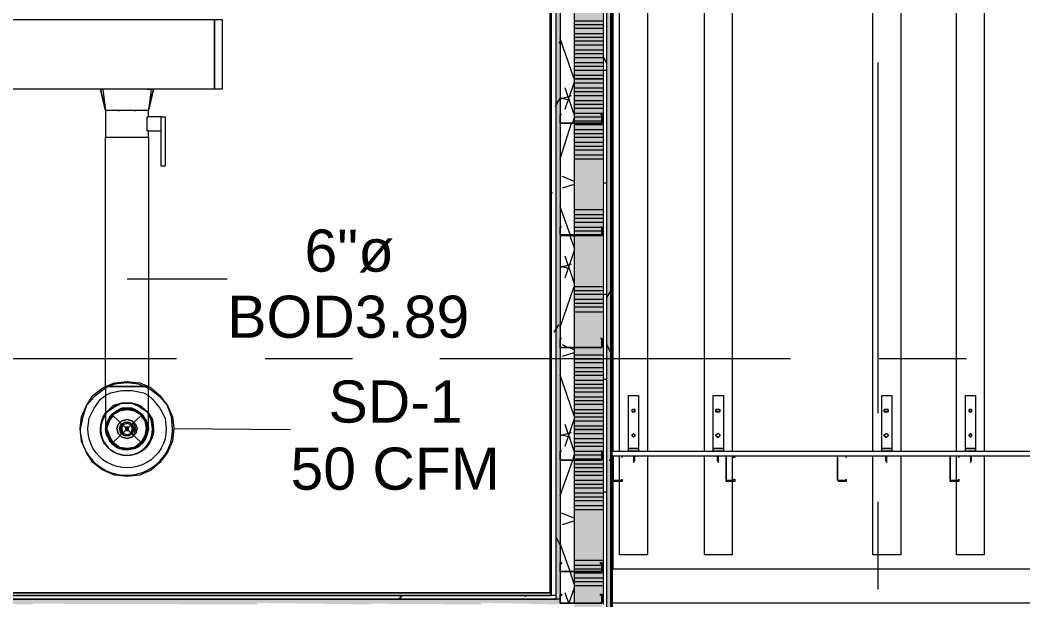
# Model space of a CAD drawing. Header units: metres. Extents: x 39 to 278, y -7 to 151.
# Drawn here: x 52.363 to 55.993, y 42.842 to 44.941 of the extents above; entities that cross this region are included whole.
import ezdxf

# ---------------------------------------------------------------- set-up
doc = ezdxf.new("R2010")
doc.units = ezdxf.units.M
doc.layers.add('HVAC - Ductos', color=5, linetype='Continuous', lineweight=50)
doc.layers.add('PDF_Geometry', color=7, linetype='Continuous', true_color=0xaaaaaa)
doc.layers.add('PDF_Solid Fills', color=7, linetype='Continuous', true_color=0xffffff)
doc.layers.add('PDF_Text', color=7, linetype='Continuous')
doc.styles.add('PDF Helvetica', font='')
doc.styles.get('PDF Helvetica').set_extended_font_data('Helvetica')

msp = doc.modelspace()

# ---------------------------------------------------------------- hatches: boundary and pattern name
at = {"layer": 'PDF_Solid Fills', "lineweight": 0, "transparency": 33554559}
for points in [[(54.4875, 42.6609), (54.5013, 42.6655), (54.4921, 42.6747), (54.4967, 42.6747), (54.5058, 42.6655), (54.5058, 46.7951), (54.5013, 46.7951), (54.4921, 46.7859), (54.4921, 46.7905), (54.4967, 46.7951), (54.4875, 46.7951), (54.4875, 42.6609)], [(54.4692, 42.7251), (54.4692, 46.7309), (54.3729, 46.7309), (54.3683, 46.6301), (54.3683, 42.7251)], [(53.25, 42.8305), (53.6276, 42.8259), (53.6305, 42.8259), (53.6305, 42.8305), (53.6579, 42.8305), (54.0309, 42.8259), (54.0338, 42.8259), (54.0338, 42.8305), (54.0659, 42.8305), (54.316, 42.8259), (54.3179, 42.8259), (54.3179, 42.8443), (51.5817, 42.8443), (51.5817, 42.8259), (51.5818, 42.8259), (51.6, 42.8305), (51.6092, 42.8305), (53.2103, 42.8259), (53.2225, 42.8259), (53.2225, 42.8305)], [(52.4113, 42.8259), (52.4113, 42.8305), (52.4387, 42.8305), (53.2166, 42.8259), (53.2225, 42.8259), (53.2225, 42.8305), (53.25, 42.8305), (54.0278, 42.8259), (54.0338, 42.8259), (54.0338, 42.8305), (54.0659, 42.8305), (54.316, 42.8259), (54.3179, 42.8259), (54.3179, 42.8443), (51.5817, 42.8443), (51.5817, 42.8259), (51.5818, 42.8259), (51.6, 42.8305), (51.6092, 42.8305), (52.0003, 42.8259), (52.0033, 42.8259), (52.0033, 42.8305), (52.0354, 42.8305), (52.4084, 42.8259)]]:
    msp.add_hatch(color=256, dxfattribs=at).paths.add_polyline_path(points)
h = msp.add_hatch(color=256, dxfattribs=at)
h.paths.add_polyline_path([(54.3042, 46.5981), (54.3179, 46.5981), (54.3179, 46.6118), (54.3042, 46.6118)])
h.paths.add_polyline_path([(54.3042, 42.8443), (54.3179, 42.8443), (54.3179, 42.858), (54.3042, 42.858)])
h.paths.add_polyline_path([(54.3042, 42.8625), (54.3179, 42.8625), (54.3179, 46.5935), (54.3042, 46.5935)])

# ---------------------------------------------------------------- linework, layer by layer
at = {"layer": 'HVAC - Ductos', "lineweight": 0}
for points in [[(51.5817, 44.9435), (53.0667, 44.9435), (53.0667, 44.6913), (51.5817, 44.6913)], [(53.0667, 44.6913), (53.0667, 44.9435), (53.0942, 44.9435), (53.0942, 44.6913)], [(52.6541, 44.6913), (52.6587, 44.6913)], [(52.8467, 44.6913), (52.8421, 44.6913)], [(52.8879, 44.4117), (52.8742, 44.4117), (52.8742, 44.5905), (52.8879, 44.5905)], [(52.6725, 43.5134), (52.6771, 43.5225), (52.7046, 43.5409), (52.7321, 43.5547), (52.7687, 43.5547), (52.7963, 43.5409), (52.8237, 43.5225), (52.7963, 43.5455), (52.7687, 43.5547), (52.7321, 43.5547), (52.7, 43.5455), (52.6771, 43.5225), (52.6725, 43.518), (52.6771, 43.5225)], [(52.8237, 43.5225), (52.7963, 43.5409), (52.7687, 43.5547), (52.7321, 43.5547), (52.7046, 43.5409), (52.6771, 43.5225), (52.7, 43.5455), (52.7321, 43.5547), (52.7687, 43.5547), (52.7963, 43.5455), (52.8237, 43.5225), (52.8283, 43.518), (52.8237, 43.5225), (52.8283, 43.5134)], [(52.7183, 43.4768), (52.7137, 43.463), (52.7183, 43.4768), (52.7321, 43.4905), (52.7504, 43.4951), (52.7687, 43.4905), (52.7825, 43.4768), (52.7871, 43.463), (52.7825, 43.4447), (52.7687, 43.4309), (52.7504, 43.4263), (52.7321, 43.4309), (52.7183, 43.4447), (52.7137, 43.463), (52.7183, 43.4447), (52.7321, 43.4309), (52.7504, 43.4263), (52.7687, 43.4309), (52.7779, 43.4447), (52.7825, 43.463), (52.7779, 43.4768), (52.7687, 43.4905), (52.7504, 43.4951), (52.7321, 43.4905)], [(52.8191, 43.4905), (52.8054, 43.5134), (52.8191, 43.4905), (52.8283, 43.463)], [(52.8467, 43.463), (52.8421, 43.4951), (52.8283, 43.518), (52.8421, 43.4951)], [(52.7275, 43.4768), (52.7413, 43.4859), (52.7596, 43.4859), (52.7687, 43.4768), (52.7779, 43.463), (52.7687, 43.4447), (52.7596, 43.4355), (52.7413, 43.4355), (52.7275, 43.4447), (52.7229, 43.463)], [(52.7321, 43.4768), (52.7413, 43.4859), (52.7596, 43.4859), (52.7687, 43.4768), (52.7733, 43.463), (52.7687, 43.4447), (52.7596, 43.4355), (52.7413, 43.4355), (52.7321, 43.4447), (52.7275, 43.463)], [(52.7367, 43.4768), (52.7504, 43.4813), (52.7641, 43.4768), (52.7687, 43.463), (52.7641, 43.4447), (52.7504, 43.4401), (52.7367, 43.4447), (52.7321, 43.463)], [(52.7459, 43.4676), (52.7459, 43.463), (52.7459, 43.4676), (52.755, 43.4676), (52.755, 43.463), (52.755, 43.4676)], [(52.755, 43.4584), (52.755, 43.463), (52.755, 43.4538), (52.7459, 43.4538), (52.7459, 43.463), (52.7459, 43.4584)], [(52.6954, 43.408), (52.7229, 43.3897), (52.7183, 43.3943), (52.7, 43.408), (52.6817, 43.4309)]]:
    msp.add_lwpolyline(points, close=True, dxfattribs=at)
for points in [[(52.8237, 44.6913), (52.8329, 44.6913), (52.8375, 44.6913), (52.8283, 44.6134), (52.8467, 44.6913), (52.8283, 44.6134), (52.8237, 44.6134), (52.8191, 44.6134), (52.8146, 44.6134), (52.8054, 44.6134), (52.7871, 44.6134), (52.7687, 44.6134), (52.7504, 44.6134), (52.7321, 44.6134), (52.7137, 44.6134), (52.6954, 44.6134), (52.6863, 44.6134), (52.6817, 44.6134), (52.6771, 44.6134), (52.6725, 44.6134), (52.6725, 44.5171), (52.6771, 44.5171), (52.6863, 44.5171), (52.6954, 44.5171), (52.7137, 44.5171), (52.7321, 44.5171), (52.7504, 44.5171), (52.7687, 44.5171), (52.7871, 44.5171), (52.8054, 44.5171), (52.8146, 44.5171), (52.8237, 44.5171), (52.8283, 44.5171), (52.8283, 43.6143), (52.8375, 43.6097), (52.8696, 43.5822), (52.8971, 43.5455), (52.9155, 43.5043), (52.92, 43.463), (52.9155, 43.4171), (52.8971, 43.3759), (52.8696, 43.3393), (52.8375, 43.3117), (52.7963, 43.2934), (52.7504, 43.2888), (52.7046, 43.2934), (52.6633, 43.3117), (52.6267, 43.3393), (52.6038, 43.3759), (52.5854, 43.4171), (52.5809, 43.463, 1.013813), (52.9155, 43.463), (52.9109, 43.5043), (52.8971, 43.5455), (52.8696, 43.5776), (52.8329, 43.6051), (52.8237, 43.6097)], [(52.8283, 43.5822), (52.8421, 43.5684), (52.8696, 43.5363), (52.8879, 43.4997), (52.8925, 43.463, -1.008586), (52.6083, 43.463), (52.6129, 43.4997), (52.6313, 43.5363), (52.6541, 43.5684), (52.6725, 43.5822)]]:
    msp.add_lwpolyline(points, format="xyb", dxfattribs=at)
for points in [[(52.6587, 44.6913), (52.6541, 44.6913), (52.6587, 44.6913)], [(52.6541, 44.6913), (52.6725, 44.6134), (52.6541, 44.6913)], [(52.7, 44.6913), (52.6954, 44.6913), (52.6771, 44.6913), (52.6679, 44.6913), (52.6633, 44.6913), (52.6725, 44.6134)], [(52.7321, 44.6913), (52.7275, 44.6913), (52.7183, 44.6913), (52.7092, 44.6913), (52.7046, 44.6913)], [(52.7641, 44.6913), (52.7596, 44.6913), (52.7367, 44.6913)], [(52.8191, 44.6913), (52.8054, 44.6913), (52.7963, 44.6913), (52.7917, 44.6913), (52.7825, 44.6913), (52.7687, 44.6913)], [(52.7687, 44.6913), (52.7687, 44.6913)], [(52.6725, 43.6097), (52.6679, 43.6051), (52.6313, 43.5776), (52.6038, 43.5455), (52.59, 43.5043), (52.5809, 43.463), (52.5854, 43.5043), (52.6038, 43.5455), (52.6267, 43.5822), (52.6633, 43.6097), (52.6725, 43.6143), (52.6725, 44.5171), (52.6771, 44.5171), (52.6863, 44.5171), (52.6954, 44.5171), (52.7137, 44.5171), (52.7321, 44.5171), (52.7504, 44.5171), (52.7687, 44.5171), (52.7871, 44.5171), (52.8054, 44.5171), (52.8146, 44.5171), (52.8237, 44.5171), (52.8283, 44.5171), (52.8283, 44.5401), (52.8742, 44.5401), (52.8742, 44.5447), (52.8742, 44.5493), (52.8742, 44.5539), (52.8742, 44.5584), (52.8742, 44.5676), (52.8742, 44.5722), (52.8742, 44.5768), (52.8742, 44.5859), (52.8742, 44.5905), (52.8283, 44.5905), (52.8283, 44.6134), (52.8237, 44.6134)], [(52.6817, 44.6134), (52.6771, 44.6134)], [(52.7, 44.6134), (52.6954, 44.6134)], [(52.7275, 44.6134), (52.7229, 44.6134), (52.7183, 44.6134), (52.7229, 44.6134)], [(52.755, 44.6134), (52.7504, 44.6134), (52.7459, 44.6134)], [(52.7779, 44.6134), (52.7825, 44.6134), (52.7779, 44.6134), (52.7733, 44.6134)], [(52.8054, 44.6134), (52.7963, 44.6134)], [(52.8191, 44.6134), (52.8146, 44.6134)], [(52.8283, 44.5401), (52.8237, 44.5401), (52.8237, 44.5447), (52.8237, 44.5539), (52.8237, 44.563), (52.8237, 44.5722), (52.8237, 44.5768), (52.8237, 44.5859), (52.8237, 44.5905), (52.8283, 44.5905)], [(52.7504, 44.0039), (53.1125, 44.0039)], [(52.6725, 43.6143), (52.7046, 43.628), (52.7504, 43.6326), (52.7963, 43.628), (52.8283, 43.6143)], [(52.8237, 43.6097), (52.7917, 43.6234), (52.7504, 43.628), (52.7046, 43.6234), (52.6725, 43.6097)], [(52.8283, 43.463), (52.8283, 43.4676), (52.8283, 43.4859), (52.8283, 43.5134), (52.8283, 43.5501), (52.8283, 43.5959), (52.8283, 43.6143), (52.8237, 43.6143), (52.8146, 43.6143), (52.8054, 43.6143), (52.7871, 43.6143), (52.7687, 43.6143), (52.7504, 43.6143), (52.7321, 43.6143), (52.7137, 43.6143), (52.6954, 43.6143), (52.6863, 43.6143), (52.6771, 43.6143), (52.6725, 43.6143), (52.6725, 43.5684), (52.6725, 43.5317), (52.6725, 43.4951), (52.6725, 43.4722), (52.6725, 43.463)], [(52.6725, 43.6143), (52.6771, 43.6143), (52.6863, 43.6143), (52.6954, 43.6143), (52.7137, 43.6143), (52.7321, 43.6143), (52.7504, 43.6143), (52.7687, 43.6143), (52.7871, 43.6143), (52.8054, 43.6143), (52.8146, 43.6143), (52.8237, 43.6143), (52.8283, 43.6143)], [(52.6725, 43.5822), (52.6909, 43.5913), (52.7321, 43.6005), (52.7687, 43.6005), (52.81, 43.5913), (52.8283, 43.5822)], [(52.7779, 43.5317), (52.8054, 43.5134), (52.7871, 43.5271), (52.7687, 43.5363), (52.7504, 43.5363), (52.7321, 43.5363), (52.7137, 43.5271), (52.6954, 43.5134), (52.6863, 43.4997), (52.6771, 43.4813), (52.6771, 43.4676), (52.6725, 43.463), (52.6771, 43.4401), (52.6863, 43.4217), (52.6954, 43.408), (52.7137, 43.3943), (52.7321, 43.3897), (52.7504, 43.3851), (52.7779, 43.3897), (52.8054, 43.408), (52.8191, 43.4309), (52.8283, 43.463)], [(52.6817, 43.4905), (52.6954, 43.5134), (52.6817, 43.4905), (52.7, 43.5134), (52.7137, 43.5225), (52.7321, 43.5317), (52.7504, 43.5363), (52.7687, 43.5317), (52.7871, 43.5225), (52.8009, 43.5134)], [(52.7825, 43.5271), (52.8009, 43.5134), (52.8146, 43.4997), (52.8054, 43.5134), (52.7779, 43.5317), (52.7504, 43.5363), (52.7229, 43.5317), (52.6954, 43.5134), (52.7229, 43.5317), (52.7504, 43.5363), (52.7779, 43.5317), (52.7825, 43.5317)], [(52.7183, 43.5271), (52.7, 43.5134), (52.7229, 43.5271), (52.7504, 43.5317), (52.7779, 43.5271), (52.8009, 43.5134), (52.8146, 43.4905)], [(52.7183, 43.5317), (52.7229, 43.5317), (52.7504, 43.5363), (52.7733, 43.5317)], [(52.7229, 43.5317), (52.7229, 43.5317)], [(52.7779, 43.5317), (52.7779, 43.5317)], [(52.6725, 43.463), (52.6817, 43.4905), (52.6725, 43.463)], [(52.8146, 43.4309), (52.8009, 43.408), (52.7825, 43.3943), (52.7779, 43.3897), (52.7504, 43.3851), (52.7229, 43.3897), (52.7504, 43.3851), (52.7687, 43.3897), (52.7871, 43.3943), (52.8054, 43.408), (52.8146, 43.4217), (52.8237, 43.4401), (52.8283, 43.463), (52.8237, 43.4676), (52.8237, 43.4813), (52.8146, 43.4997), (52.8191, 43.4813), (52.8237, 43.463), (52.8191, 43.4401), (52.8146, 43.4263), (52.8009, 43.408), (52.7871, 43.3988), (52.7687, 43.3897), (52.7504, 43.3897), (52.7321, 43.3897), (52.7137, 43.3988), (52.7, 43.408), (52.6863, 43.4263), (52.6771, 43.4401), (52.6771, 43.463), (52.6771, 43.4813), (52.6863, 43.4997), (52.7, 43.5134)], [(52.8009, 43.5088), (52.8146, 43.4905), (52.8191, 43.463), (52.8146, 43.4355), (52.8009, 43.4125), (52.7779, 43.3943), (52.7504, 43.3897), (52.7229, 43.3943), (52.7, 43.4125), (52.6863, 43.4355), (52.6771, 43.463), (52.6817, 43.4859)], [(52.7183, 43.3943), (52.6954, 43.408), (52.6817, 43.4309), (52.6817, 43.4355), (52.6771, 43.463), (52.6863, 43.4905), (52.7, 43.5088)], [(52.6771, 43.4859), (52.6817, 43.4905), (52.6817, 43.4951)], [(52.8191, 43.4951), (52.8191, 43.4905), (52.8191, 43.4859), (52.8237, 43.463), (52.8191, 43.4355), (52.8191, 43.4309), (52.8054, 43.408), (52.7825, 43.3943)], [(52.6771, 43.4676), (52.6725, 43.463), (52.6771, 43.4401), (52.6817, 43.4355)], [(52.6725, 43.463), (52.6817, 43.4309)], [(52.6771, 43.4355), (52.6725, 43.4584)], [(52.8237, 43.4676), (52.8283, 43.463), (52.8237, 43.4401), (52.8191, 43.4355), (52.8191, 43.4309), (52.8146, 43.4217), (52.8054, 43.408), (52.7871, 43.3943), (52.7825, 43.3943), (52.7779, 43.3897), (52.7687, 43.3897), (52.7504, 43.3851), (52.7367, 43.3851), (52.7321, 43.3897), (52.7229, 43.3897), (52.7183, 43.3943)], [(52.8283, 43.4584), (52.8191, 43.4355)], [(52.8283, 43.463), (52.8283, 43.463)], [(52.92, 43.463), (53.3417, 43.4584)], [(52.7229, 43.3897), (52.7183, 43.3943), (52.7137, 43.3943), (52.6954, 43.408), (52.6863, 43.4217), (52.6817, 43.4309), (52.6771, 43.4355), (52.6817, 43.4309)], [(52.8191, 43.4355), (52.8191, 43.4309)], [(52.7733, 43.3943), (52.7504, 43.3897), (52.7229, 43.3943)], [(52.7367, 43.3851), (52.7367, 43.3851)], [(52.7825, 43.3943), (52.7779, 43.3897)]]:
    msp.add_lwpolyline(points, dxfattribs=at)
msp.add_lwpolyline([(52.6541, 43.463, 1.018626), (52.8467, 43.463, -1.390061), (52.6725, 43.518), (52.6587, 43.4951), (52.6541, 43.463), (52.6633, 43.4951), (52.6725, 43.5134, 1.40442), (52.8421, 43.463), (52.8375, 43.4951), (52.8283, 43.5134, -1.374827)], format="xyb", close=True, dxfattribs=at)
at = {"layer": 'PDF_Geometry', "lineweight": 0}
for points in [[(54.5059, 42.858), (54.5059, 42.6609), (54.5059, 42.6426), (51.3983, 42.6426), (54.5013, 42.6426), (54.5013, 42.6609), (54.5013, 42.858), (54.5013, 46.5935), (54.5013, 46.7951), (54.5013, 46.8135), (51.3983, 46.8135), (51.6917, 46.8135), (51.6917, 46.818), (51.3937, 46.818), (51.3937, 46.6759), (51.3937, 46.818), (51.3983, 46.8135), (51.3983, 46.7951)], [(51.4167, 44.5997), (51.4167, 42.858), (51.4167, 42.6747), (51.4167, 42.6609), (54.4875, 42.6609), (54.4875, 42.6747), (54.4875, 42.858), (54.4875, 46.5935), (54.4875, 46.7814), (54.4875, 46.7951), (51.4167, 46.7951), (51.4167, 46.7814), (51.4167, 46.5935), (51.4167, 44.9297), (51.4167, 44.5997), (51.3983, 44.5997), (51.6137, 44.5997), (51.6137, 44.9297), (51.6137, 44.5997)], [(51.6, 42.8443), (54.3042, 42.8443), (54.3042, 42.858), (54.3042, 46.5935), (54.3042, 46.5981), (54.3042, 46.6118), (51.6, 46.6118)], [(54.0659, 46.6255), (54.3179, 46.6255), (54.3683, 46.6255), (54.0659, 46.6255), (54.3179, 46.6255), (54.3683, 46.6255), (54.3683, 46.5935), (54.3683, 46.1901), (54.3683, 45.7868), (54.3683, 45.3789), (54.3683, 44.9755), (54.3683, 44.5676), (54.3683, 44.1643), (54.4738, 44.1643)], [(54.4738, 46.6301), (54.4738, 46.5935), (54.4738, 42.858), (54.4738, 42.8259)], [(54.2859, 46.5981), (54.2859, 46.5935), (54.2859, 42.858), (54.2859, 46.5935), (52.7, 46.5935)], [(54.5059, 46.0801), (54.5059, 43.3805)], [(54.5105, 43.3805), (54.5105, 46.0801)], [(54.5333, 43.3805), (54.5333, 46.0801)], [(54.6342, 46.0801), (54.6342, 43.3805)], [(54.8405, 43.3805), (54.8405, 46.0801)], [(54.9413, 46.0801), (54.9413, 43.3805)], [(55.4501, 43.3805), (55.4501, 46.0801)], [(55.5509, 46.0801), (55.5509, 43.3805)], [(55.7525, 43.3805), (55.7525, 46.0801)], [(55.8534, 46.0801), (55.8534, 43.3805)], [(54.3179, 44.9755), (54.3179, 44.5997)], [(54.3683, 44.9389), (54.4738, 44.9389)], [(54.3683, 44.9251), (54.4738, 44.9251)], [(54.3683, 44.9113), (54.4738, 44.9113)], [(54.3683, 44.893), (54.4738, 44.893)], [(54.3683, 44.8793), (54.4738, 44.8793)], [(54.3683, 44.8655), (54.4738, 44.8655)], [(54.3683, 44.8518), (54.4738, 44.8518)], [(54.3683, 44.8335), (54.4738, 44.8335)], [(54.3683, 44.8197), (54.4738, 44.8197)], [(54.3683, 44.8059), (54.4738, 44.8059)], [(54.3683, 44.7876), (54.4738, 44.7876)], [(54.3683, 44.7739), (54.4738, 44.7739)], [(54.3683, 44.7601), (54.4738, 44.7601)], [(55.4684, 44.7876), (55.4684, 43.518)], [(54.3683, 44.7417), (54.4738, 44.7417)], [(54.3683, 44.7143), (54.4738, 44.7143)], [(54.3683, 44.6959), (54.4738, 44.6959)], [(54.3683, 44.6822), (54.4738, 44.6822)], [(54.3683, 44.6684), (54.4738, 44.6684)], [(54.3683, 44.6501), (54.4738, 44.6501)], [(54.3683, 44.6363), (54.4738, 44.6363)], [(54.3683, 44.6226), (54.4738, 44.6226)], [(54.3225, 44.5997), (54.3225, 44.5997)], [(54.3683, 44.6043), (54.4738, 44.6043)], [(54.3683, 44.5905), (54.4692, 44.5905)], [(54.4646, 44.5997), (54.4646, 44.5997)], [(54.3179, 44.5676), (54.3179, 44.1917)], [(54.3683, 44.5768), (54.4692, 44.5768)], [(54.3683, 44.563), (54.4738, 44.563)], [(54.3683, 44.5447), (54.4738, 44.5447)], [(54.4692, 44.5676), (54.4692, 44.5676)], [(54.4692, 44.5676), (54.4692, 44.5676)], [(54.3683, 44.5309), (54.4738, 44.5309)], [(54.3683, 44.5171), (54.4738, 44.5171)], [(54.3683, 44.4989), (54.4738, 44.4989)], [(54.3683, 44.4851), (54.4738, 44.4851)], [(54.3683, 44.4713), (54.4738, 44.4713)], [(54.3683, 44.453), (54.4738, 44.453)], [(54.3683, 44.4393), (54.4738, 44.4393)], [(54.3683, 44.2559), (54.4738, 44.2559)], [(54.3683, 44.2376), (54.4738, 44.2376)], [(54.3683, 44.2239), (54.4738, 44.2239)], [(54.3225, 44.1917), (54.3225, 44.1917)], [(54.3683, 44.2101), (54.4738, 44.2101)], [(54.3683, 44.1917), (54.4738, 44.1917)], [(54.3683, 44.178), (54.4692, 44.178)], [(54.4646, 44.1917), (54.4646, 44.1917)], [(54.3179, 44.1643), (54.3179, 43.7884)], [(54.3683, 44.1597), (54.3683, 43.7563), (54.3683, 43.3484), (54.3683, 42.9451), (54.3683, 42.858), (54.3683, 42.8305)], [(54.4692, 44.1643), (54.4692, 44.1643)], [(54.3683, 43.9763), (54.4738, 43.9763)], [(54.3683, 43.9626), (54.4738, 43.9626)], [(54.3683, 43.9489), (54.4738, 43.9489)], [(54.3683, 43.9305), (54.4738, 43.9305)], [(54.3683, 43.9167), (54.4738, 43.9167)], [(54.3683, 43.903), (54.4738, 43.903)], [(54.3683, 43.8847), (54.4738, 43.8847)], [(54.3225, 43.7884), (54.3225, 43.7884)], [(54.4646, 43.7884), (54.4646, 43.7884)], [(54.3179, 43.7563), (54.3179, 43.3805)], [(54.4692, 43.7563), (54.4692, 43.7563)], [(54.4692, 43.7563), (54.4692, 43.7563)], [(52.9292, 43.7151), (51.6596, 43.7151)], [(53.5663, 43.7151), (53.25, 43.7151)], [(55.1521, 43.7151), (53.8825, 43.7151)], [(54.3683, 43.7289), (54.4738, 43.7289)], [(54.3683, 43.7151), (54.4738, 43.7151)], [(55.7892, 43.7151), (55.4729, 43.7151)], [(54.3683, 43.7013), (54.4738, 43.7013)], [(54.3683, 43.683), (54.4738, 43.683)], [(54.3683, 43.6693), (54.4738, 43.6693)], [(54.3683, 43.6555), (54.4738, 43.6555)], [(54.3683, 43.6371), (54.4738, 43.6371)], [(54.3683, 43.6234), (54.4738, 43.6234)], [(54.3683, 43.6097), (54.4738, 43.6097)], [(54.3683, 43.5959), (54.4738, 43.5959)], [(54.3683, 43.5776), (54.4738, 43.5776)], [(54.3683, 43.5638), (54.4738, 43.5638)], [(54.3683, 43.5501), (54.4738, 43.5501)], [(54.3683, 43.5317), (54.4738, 43.5317)], [(54.3683, 43.518), (54.4738, 43.518)], [(54.3683, 43.5043), (54.4738, 43.5043)], [(54.3683, 43.4905), (54.4738, 43.4905)], [(54.3683, 43.4722), (54.4738, 43.4722)], [(54.3683, 43.4447), (54.4738, 43.4447)], [(54.3683, 43.4263), (54.4738, 43.4263)], [(54.3225, 43.3805), (54.3225, 43.3805)], [(54.3683, 43.4125), (54.4738, 43.4125)], [(54.3683, 43.3988), (54.4738, 43.3988)], [(54.3683, 43.3805), (54.4738, 43.3805)], [(54.4646, 43.3805), (54.4646, 43.3805)], [(54.5792, 43.3897), (54.5792, 43.3897)], [(54.5883, 43.3897), (54.5929, 43.3897)], [(54.8817, 43.3897), (54.8863, 43.3897)], [(54.8955, 43.3897), (54.8955, 43.3897)], [(55.4913, 43.3897), (55.4959, 43.3897)], [(55.5051, 43.3897), (55.5051, 43.3897)], [(55.7984, 43.3897), (55.7984, 43.3897)], [(55.8075, 43.3897), (55.8121, 43.3897)], [(54.3179, 43.353), (54.3179, 42.9725)], [(54.3683, 43.3667), (54.4692, 43.3667)], [(54.3683, 43.353), (54.4738, 43.353)], [(54.5059, 43.3621), (54.5059, 42.8534)], [(54.5105, 43.3621), (54.5105, 43.3621)], [(54.5105, 43.3621), (54.5105, 43.3621)], [(54.5105, 42.9543), (54.5105, 43.3621)], [(54.6342, 43.3621), (54.6342, 43.0047), (54.5333, 43.0047), (54.5333, 43.2705)], [(54.5333, 43.2751), (54.5333, 43.3621)], [(54.5425, 43.3576), (54.5425, 43.3576)], [(54.5838, 43.3621), (54.5838, 43.3484), (54.5838, 43.3393), (54.5883, 43.3484), (54.5883, 43.3621)], [(54.5883, 43.3484), (54.5838, 43.3484)], [(54.9413, 43.2705), (54.9413, 43.0047), (54.8405, 43.0047), (54.8405, 43.3621)], [(54.8863, 43.3621), (54.8863, 43.3484), (54.8909, 43.3393), (54.8909, 43.3484), (54.8909, 43.3621)], [(54.8909, 43.3484), (54.8863, 43.3484)], [(54.9184, 43.3621), (54.9184, 43.3621)], [(54.9184, 43.3621), (54.9184, 43.3621)], [(54.9413, 43.3621), (54.9413, 43.2751)], [(54.9505, 43.3621), (54.9505, 43.3576), (54.9459, 43.3576), (54.9459, 43.3621)], [(55.3217, 43.3621), (55.3217, 43.3621)], [(55.3217, 43.3621), (55.3217, 43.3621)], [(55.3538, 43.3576), (55.3538, 43.3576)], [(55.5509, 43.3621), (55.5509, 43.0047), (55.4501, 43.0047), (55.4501, 43.3621)], [(55.4959, 43.3621), (55.4959, 43.3484), (55.5005, 43.3393), (55.5005, 43.3484), (55.5005, 43.3621)], [(55.5005, 43.3484), (55.4959, 43.3484)], [(55.7297, 43.3621), (55.7297, 43.3621)], [(55.7297, 43.3621), (55.7297, 43.3621)], [(55.8534, 43.3621), (55.8534, 43.0047), (55.7525, 43.0047), (55.7525, 43.2705)], [(55.7525, 43.2751), (55.7525, 43.3621)], [(55.7617, 43.3576), (55.7617, 43.3576)], [(55.803, 43.3621), (55.803, 43.3484), (55.803, 43.3393), (55.8075, 43.3484), (55.8075, 43.3621)], [(55.8075, 43.3484), (55.803, 43.3484)], [(54.3683, 43.3347), (54.4738, 43.3347)], [(54.3683, 43.3209), (54.4738, 43.3209)], [(54.3683, 43.3072), (54.4738, 43.3072)], [(54.3683, 43.2934), (54.4738, 43.2934)], [(54.3683, 43.2751), (54.4738, 43.2751)], [(54.5425, 43.2797), (54.5425, 43.2797)], [(54.9184, 43.2751), (54.9184, 43.2751)], [(55.3538, 43.2797), (55.3538, 43.2797)], [(55.7297, 43.2751), (55.7297, 43.2751)], [(55.7617, 43.2797), (55.7617, 43.2797)], [(54.3683, 43.2613), (54.4738, 43.2613)], [(54.3683, 43.2475), (54.4738, 43.2475)], [(54.3683, 43.2293), (54.4738, 43.2293)], [(54.3683, 43.2155), (54.4738, 43.2155)], [(54.3683, 43.2018), (54.4738, 43.2018)], [(54.3683, 43.1834), (54.4738, 43.1834)], [(54.3683, 43.1697), (54.4738, 43.1697)], [(55.4684, 43.1972), (55.4684, 42.8809)], [(54.3683, 42.9863), (54.4738, 42.9863)], [(54.3179, 42.9451), (54.3179, 42.8625)], [(54.3683, 42.968), (54.4692, 42.968)], [(54.3683, 42.9543), (54.4692, 42.9543)], [(54.4692, 42.9451), (54.4692, 42.9451)], [(54.4692, 42.9451), (54.4692, 42.9451)], [(54.3683, 42.9405), (54.4738, 42.9405)], [(54.3683, 42.9222), (54.4738, 42.9222)], [(54.3683, 42.9084), (54.4738, 42.9084)], [(54.5059, 42.9359), (54.5059, 42.8488), (54.5059, 42.9359), (54.5059, 42.9405)], [(54.5059, 42.9359), (54.5059, 42.9359)], [(54.3683, 42.8947), (54.4738, 42.8947)], [(54.3179, 42.8443), (51.5817, 42.8443)], [(54.2859, 42.858), (51.6137, 42.858), (54.2859, 42.858)], [(54.2859, 42.858), (54.2859, 42.858)], [(54.5059, 42.8488), (54.5059, 42.8488)]]:
    msp.add_lwpolyline(points, dxfattribs=at)
for points in [[(51.3983, 42.6426), (54.5013, 42.6426), (54.5059, 42.6426), (54.5059, 42.858), (54.5059, 46.5935), (54.5059, 46.8135), (54.5013, 46.8135), (51.3983, 46.8135), (51.3983, 46.5935), (51.3983, 44.9297), (51.6137, 44.9297), (51.6137, 46.5935), (54.2859, 46.5935), (54.2859, 42.858), (51.6137, 42.858), (51.6137, 44.5997), (51.3983, 44.5997), (51.3983, 42.858)], [(54.2813, 46.5889), (54.2813, 42.8671), (51.6229, 42.8671), (51.6137, 42.858), (51.6137, 46.5935), (51.6229, 46.5889), (51.6917, 46.5889), (51.6917, 46.5935), (51.6917, 46.5889), (51.6229, 46.5889), (51.6137, 46.5935), (51.6917, 46.5935), (52.7, 46.5935), (52.7, 46.5889), (52.7, 46.5935), (54.2859, 46.5935), (54.2813, 46.5889), (52.7, 46.5889)], [(51.6137, 42.858), (51.6229, 42.8671), (51.6229, 46.5889), (51.6229, 42.8671), (54.2813, 42.8671), (54.2859, 42.858), (51.6137, 42.858), (54.2859, 42.858)], [(54.4738, 44.728), (54.3683, 44.728)], [(54.4692, 44.5676), (54.3225, 44.5676), (54.3179, 44.5676), (54.3179, 44.5997), (54.3225, 44.5997), (54.3179, 44.5997), (54.3179, 44.5676), (54.3225, 44.5676), (54.4692, 44.5676), (54.4692, 44.5997)], [(54.4646, 44.5997), (54.4692, 44.5997)], [(54.4692, 44.1643), (54.4692, 44.1597), (54.3225, 44.1597), (54.3179, 44.1643), (54.3179, 44.1917), (54.3225, 44.1917), (54.3179, 44.1917), (54.3179, 44.1643), (54.3225, 44.1643), (54.4692, 44.1643), (54.4692, 44.1917)], [(54.4646, 44.1917), (54.4692, 44.1917)], [(54.4692, 43.7563), (54.3225, 43.7563), (54.3179, 43.7563), (54.3179, 43.7884), (54.3225, 43.7884), (54.3179, 43.7884), (54.3179, 43.7563), (54.3225, 43.7563), (54.4692, 43.7563), (54.4692, 43.7884)], [(54.4646, 43.7884), (54.4692, 43.7884)], [(54.5655, 43.3805), (54.5655, 43.3897), (54.5655, 43.5822), (54.6021, 43.5822), (54.6021, 43.3897), (54.6021, 43.3805)], [(54.8725, 43.3805), (54.8725, 43.3897), (54.8725, 43.5822), (54.9092, 43.5822), (54.9092, 43.3897), (54.9092, 43.3805)], [(55.4821, 43.3805), (55.4821, 43.3897), (55.4821, 43.5822), (55.5188, 43.5822), (55.5188, 43.3897), (55.5188, 43.3805)], [(55.7847, 43.3805), (55.7847, 43.3897), (55.7847, 43.5822), (55.8213, 43.5822), (55.8213, 43.3897), (55.8213, 43.3805)], [(54.5838, 43.5225), (54.5883, 43.5225), (54.5883, 43.5317), (54.5838, 43.5317), (54.5792, 43.5317), (54.5792, 43.5225)], [(54.5838, 43.5317), (54.5883, 43.5317), (54.5883, 43.5225), (54.5838, 43.5225), (54.5792, 43.5225), (54.5792, 43.5317)], [(54.8909, 43.5225), (54.8955, 43.5225), (54.8955, 43.5317), (54.8909, 43.5317), (54.8817, 43.5317), (54.8817, 43.5225), (54.8863, 43.5225)], [(54.8909, 43.5317), (54.8955, 43.5317), (54.8955, 43.5225), (54.8909, 43.5225), (54.8817, 43.5225), (54.8817, 43.5317)], [(55.5005, 43.5225), (55.5051, 43.5225), (55.5051, 43.5317), (55.5005, 43.5317), (55.4913, 43.5317), (55.4913, 43.5225), (55.4959, 43.5225)], [(55.5005, 43.5317), (55.5051, 43.5317), (55.5051, 43.5225), (55.5005, 43.5225), (55.4913, 43.5225), (55.4913, 43.5317)], [(55.803, 43.5225), (55.8075, 43.5225), (55.8075, 43.5317), (55.803, 43.5317), (55.7984, 43.5317), (55.7984, 43.5225)], [(55.803, 43.5317), (55.8075, 43.5317), (55.8075, 43.5225), (55.803, 43.5225), (55.7984, 43.5225), (55.7984, 43.5317)], [(54.4738, 43.4584), (54.3683, 43.4584)], [(54.5838, 43.4309), (54.5883, 43.4355), (54.5883, 43.4401), (54.5838, 43.4447), (54.5792, 43.4401), (54.5792, 43.4355)], [(54.5838, 43.4447), (54.5883, 43.4401), (54.5883, 43.4355), (54.5838, 43.4309), (54.5792, 43.4355), (54.5792, 43.4401)], [(54.8909, 43.4309), (54.8955, 43.4355), (54.8955, 43.4401), (54.8909, 43.4447), (54.8817, 43.4401), (54.8817, 43.4355), (54.8863, 43.4309)], [(54.8909, 43.4447), (54.8955, 43.4401), (54.8955, 43.4355), (54.8909, 43.4309), (54.8817, 43.4355), (54.8817, 43.4401)], [(55.5005, 43.4309), (55.5051, 43.4355), (55.5051, 43.4401), (55.5005, 43.4447), (55.4913, 43.4401), (55.4913, 43.4355), (55.4959, 43.4309)], [(55.5005, 43.4447), (55.5051, 43.4401), (55.5051, 43.4355), (55.5005, 43.4309), (55.4913, 43.4355), (55.4913, 43.4401)], [(55.803, 43.4309), (55.8075, 43.4355), (55.8075, 43.4401), (55.803, 43.4447), (55.7984, 43.4401), (55.7984, 43.4355)], [(55.803, 43.4447), (55.8075, 43.4401), (55.8075, 43.4355), (55.803, 43.4309), (55.7984, 43.4355), (55.7984, 43.4401)], [(54.4692, 43.353), (54.4692, 43.3484), (54.3225, 43.3484), (54.3179, 43.3484), (54.3179, 43.353), (54.3179, 43.3805), (54.3225, 43.3805), (54.3179, 43.3805), (54.3179, 43.353), (54.3225, 43.3484), (54.4692, 43.3484), (54.4692, 43.353), (54.4692, 43.3805)], [(54.4646, 43.3805), (54.4692, 43.3805)], [(54.5059, 43.3621), (54.5059, 43.3805), (58.3238, 43.3805), (58.3238, 43.3621)], [(54.5655, 43.3897), (54.6021, 43.3897)], [(54.5838, 43.3897), (54.5883, 43.3897), (54.5929, 43.3897), (54.5883, 43.3897), (54.5838, 43.3897), (54.5792, 43.3897), (54.5838, 43.3897), (54.5883, 43.3897), (54.5838, 43.3897), (54.5792, 43.3897)], [(54.8725, 43.3897), (54.9092, 43.3897)], [(54.8909, 43.3897), (54.8955, 43.3897), (54.8909, 43.3897), (54.8817, 43.3897), (54.8909, 43.3897), (54.8955, 43.3897), (54.8909, 43.3897), (54.8817, 43.3897)], [(55.4821, 43.3897), (55.5188, 43.3897)], [(55.5005, 43.3897), (55.5051, 43.3897), (55.5005, 43.3897), (55.4913, 43.3897), (55.5005, 43.3897), (55.5051, 43.3897), (55.5005, 43.3897), (55.4913, 43.3897)], [(55.7847, 43.3897), (55.8213, 43.3897)], [(55.803, 43.3897), (55.8075, 43.3897), (55.8121, 43.3897), (55.8075, 43.3897), (55.803, 43.3897), (55.7984, 43.3897), (55.803, 43.3897), (55.8075, 43.3897), (55.803, 43.3897), (55.7984, 43.3897)], [(54.5105, 43.2751), (54.5151, 43.2751), (54.5425, 43.2751), (54.5425, 43.2797), (54.5425, 43.2705), (54.5151, 43.2705), (54.5105, 43.2751), (54.5105, 43.3621)], [(54.5425, 43.3576), (54.5425, 43.3621)], [(54.9184, 43.2751), (54.9459, 43.2751), (54.9459, 43.2797), (54.9505, 43.2797), (54.9505, 43.2705), (54.9184, 43.2705), (54.9184, 43.2751), (54.9184, 43.3621)], [(55.3217, 43.2751), (55.3263, 43.2751), (55.3538, 43.2751), (55.3538, 43.2797), (55.3538, 43.2705), (55.3263, 43.2705), (55.3217, 43.2751), (55.3217, 43.3621)], [(55.3538, 43.3576), (55.3538, 43.3621)], [(55.7297, 43.2751), (55.7617, 43.2751), (55.7617, 43.2797), (55.7617, 43.2705), (55.7297, 43.2705), (55.7297, 43.2751), (55.7297, 43.3621)], [(55.7617, 43.3576), (55.7617, 43.3621)], [(54.4692, 42.9451), (54.3225, 42.9451), (54.3179, 42.9451), (54.3179, 42.9771), (54.3225, 42.9771), (54.3225, 42.9725), (54.3179, 42.9725), (54.3179, 42.9451), (54.3225, 42.9451), (54.4692, 42.9451), (54.4692, 42.9725), (54.4646, 42.9725), (54.4646, 42.9771), (54.4692, 42.9771)], [(54.5059, 42.8305), (54.5059, 42.9543), (57.8609, 42.9543), (57.8609, 42.8305)], [(51.6, 42.8443), (54.3042, 42.8443), (54.3042, 42.858), (51.6, 42.858)], [(54.4692, 42.8305), (54.3225, 42.8305), (54.3179, 42.8305), (54.3179, 42.8625), (54.3225, 42.8625), (54.3225, 42.858), (54.3179, 42.858), (54.3179, 42.8305), (54.3225, 42.8305), (54.4692, 42.8305), (54.4692, 42.858), (54.4646, 42.858), (54.4646, 42.8625), (54.4692, 42.8625)]]:
    msp.add_lwpolyline(points, close=True, dxfattribs=at)
at = {"layer": 'PDF_Geometry', "color": 254, "lineweight": 0, "true_color": 0xdddddd}
for points in [[(54.3683, 44.728), (54.3179, 44.8747)], [(54.3363, 44.618), (54.3683, 44.7143)], [(54.3683, 44.5997), (54.3363, 44.6959)], [(54.3179, 44.6547), (54.3592, 44.6684)], [(54.3546, 44.6501), (54.3179, 44.6593)], [(54.3638, 44.5676), (54.3683, 44.5859)], [(54.3179, 44.4393), (54.3592, 44.5676)], [(54.3683, 44.3567), (54.3271, 44.3751)], [(54.3271, 44.3339), (54.3683, 44.3476)], [(54.3546, 44.1643), (54.3179, 44.2651)], [(54.3683, 44.1184), (54.3546, 44.1597)], [(54.3363, 44.0084), (54.3683, 44.1047)], [(54.3683, 43.9901), (54.3363, 44.0863)], [(54.3179, 44.0451), (54.3592, 44.0589)], [(54.3546, 44.0405), (54.3179, 44.0497)], [(54.3179, 43.8297), (54.3683, 43.9763)], [(54.3455, 43.7563), (54.3271, 43.7655)], [(54.3683, 43.7472), (54.3501, 43.7563)], [(54.3271, 43.7243), (54.3683, 43.738)], [(54.3683, 43.5088), (54.3179, 43.6555)], [(54.3363, 43.3988), (54.3683, 43.4951)], [(54.3683, 43.3805), (54.3363, 43.4768)], [(54.3179, 43.4355), (54.3592, 43.4493)], [(54.3546, 43.4309), (54.3179, 43.4401)], [(54.3179, 43.2201), (54.3638, 43.3484), (54.3683, 43.3667)], [(54.3683, 43.1375), (54.3225, 43.1559)], [(54.3271, 43.1147), (54.3683, 43.1284)], [(54.3683, 42.8993), (54.3546, 42.9451), (54.3179, 43.0459)], [(54.3683, 42.8855), (54.3501, 42.8305), (54.3363, 42.8671)]]:
    msp.add_lwpolyline(points, dxfattribs=at)
at = {"layer": 'PDF_Geometry', "color": 254, "lineweight": 0, "true_color": 0xeaeaea}
for points in [[(54.3179, 44.8655), (54.3133, 44.8563)], [(54.4875, 44.783), (54.4738, 44.8105)], [(54.4738, 44.7601), (54.4829, 44.7601)], [(54.4875, 44.783), (54.4875, 44.783)], [(54.3179, 44.6593), (54.3042, 44.6363), (54.2996, 44.6271)], [(54.4738, 44.3521), (54.4829, 44.3521)], [(54.2905, 44.3155), (54.2859, 44.3155)], [(54.5013, 43.9626), (54.4875, 43.9397), (54.4875, 43.9351)], [(54.4738, 43.9489), (54.4829, 43.9489)], [(54.3133, 43.8389), (54.3042, 43.8251), (54.295, 43.8113)], [(54.5013, 43.738), (54.4875, 43.7655)], [(54.4738, 43.6417), (54.4829, 43.6417)], [(54.5013, 43.3576), (54.4967, 43.3438)], [(54.4738, 43.2338), (54.4829, 43.2338)], [(54.3042, 43.0688), (54.3042, 43.0688)], [(54.3179, 43.0413), (54.3042, 43.0688)], [(52.7825, 42.858), (52.7825, 42.858)], [(52.7825, 42.858), (52.7825, 42.858)], [(53.7359, 42.8443), (53.7359, 42.8443)], [(53.7359, 42.8443), (53.7359, 42.8443)], [(54.3179, 42.8443), (54.3179, 42.8443)]]:
    msp.add_lwpolyline(points, dxfattribs=at)
at = {"layer": 'PDF_Geometry', "color": 254, "lineweight": 0, "true_color": 0xd2d2d2}
for points in [[(54.4279, 44.5676), (54.4279, 44.5676)], [(54.3363, 43.3484), (54.3363, 43.3484)], [(54.3179, 42.9497), (54.3179, 42.9497)], [(54.4325, 42.9451), (54.4371, 42.9451)], [(54.4646, 42.9771), (54.4646, 42.9771)]]:
    msp.add_lwpolyline(points, dxfattribs=at)
at = {"layer": 'PDF_Geometry', "color": 8, "lineweight": 0, "true_color": 0x808080}
msp.add_lwpolyline([(52.81, 43.5043), (52.7733, 43.5317), (52.7275, 43.5317), (52.6863, 43.5043), (52.6725, 43.463), (52.6863, 43.4171), (52.7275, 43.3897), (52.7733, 43.3897), (52.81, 43.4171), (52.8283, 43.463)], close=True, dxfattribs=at)
for points in [[(52.6954, 43.5134), (52.8054, 43.408)], [(52.8054, 43.5134), (52.6954, 43.408)]]:
    msp.add_lwpolyline(points, dxfattribs=at)
at = {"layer": 'PDF_Geometry', "color": 254, "lineweight": 0, "true_color": 0xeaeaea}
for points in [[(53.7359, 42.8443), (53.745, 42.858)], [(54.1896, 42.858), (54.1942, 42.8534)], [(54.3179, 42.8443), (54.3179, 42.8397)]]:
    msp.add_lwpolyline(points, close=True, dxfattribs=at)

# ---------------------------------------------------------------- texts
at = {"layer": 'PDF_Text', "lineweight": 0, "char_height": 0.15247, "attachment_point": 4, "style": 'PDF Helvetica'}
for s, insert in [('6"ø', (53.3927, 44.1045)), ('BOD3.89', (53.1131, 43.8662)), ('SD-1', (53.4798, 43.5591)), ('50 CFM', (53.3423, 43.3162))]:
    msp.add_mtext(s, dxfattribs=dict(at, insert=insert))

doc.saveas('drawing.dxf')
